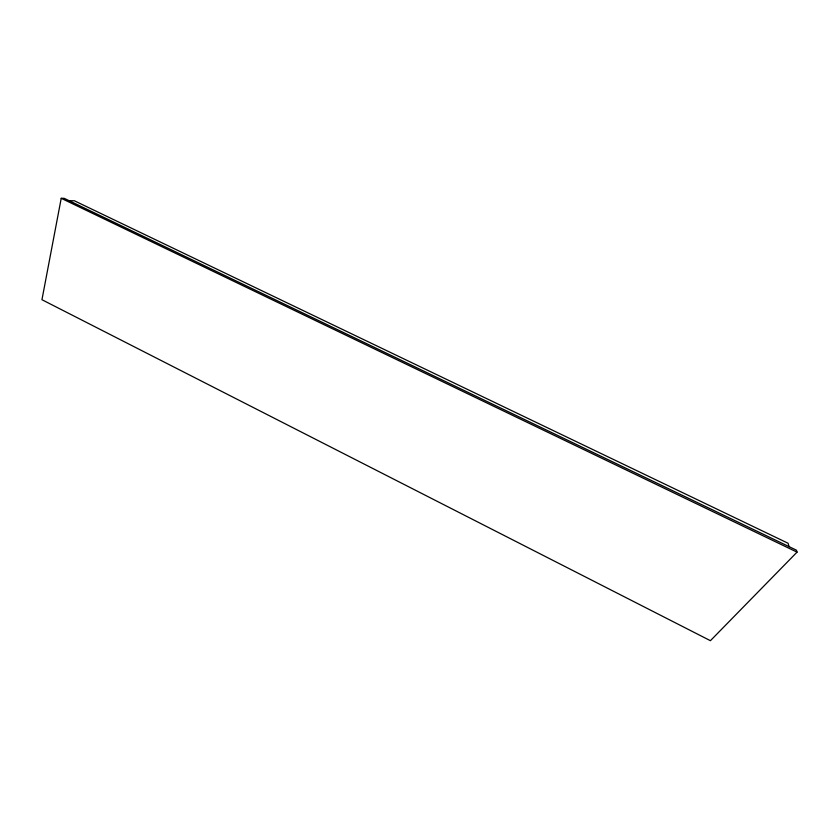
<?xml version="1.0" encoding="UTF-8"?>
<svg xmlns="http://www.w3.org/2000/svg" width="839" height="839" viewBox="0 0 839 839"><rect width="100%" height="100%" fill="white"/><g stroke="black" fill="none" stroke-linecap="round" stroke-linejoin="round"><path stroke-width="1.26" d="M61.226 198.308L41.95 299.712L710.413 640.692L797.05 552.135L796.431 550.174L64.163 198.319L61.226 198.308L797.05 552.135M69.207 200.741L74.325 200.752L788.062 543.242L789.069 546.64"/></g></svg>
